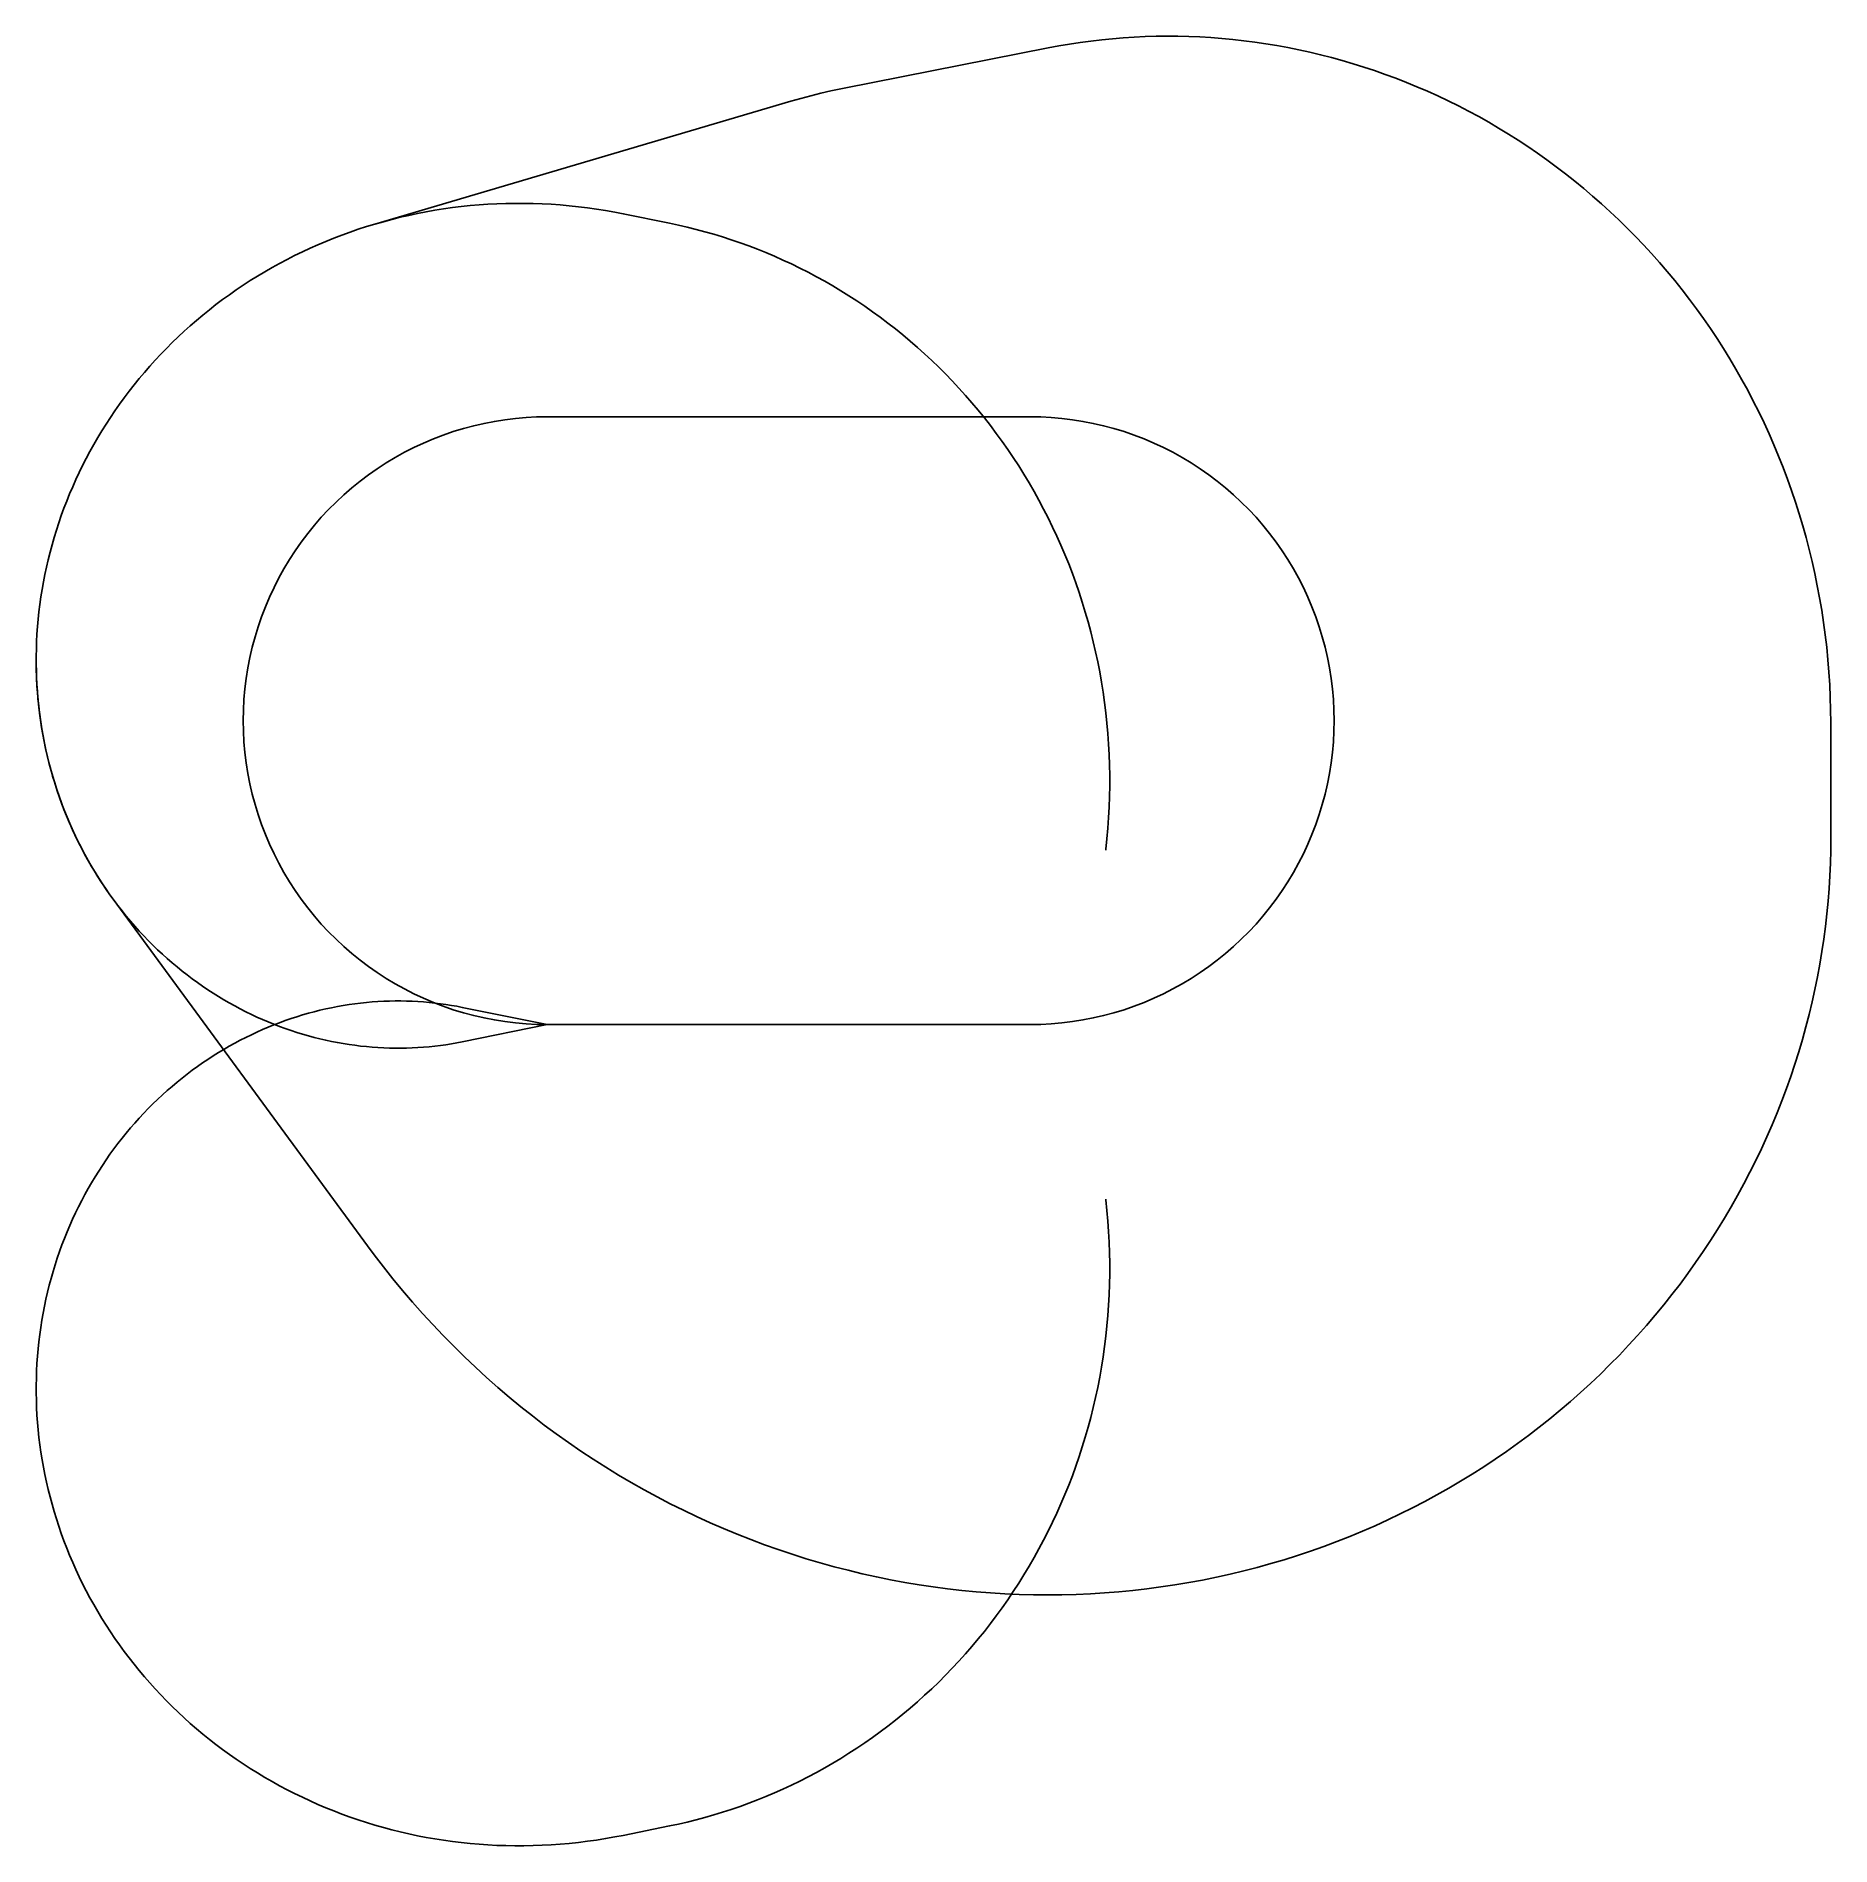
# Model space of a CAD drawing. Header units: metres. Extents: x -10969 to 27551, y -17630 to 21219.
import ezdxf

# ---------------------------------------------------------------- set-up
doc = ezdxf.new("R2010")
doc.units = ezdxf.units.M

msp = doc.modelspace()

# ---------------------------------------------------------------- linework, layer by layer
at = {"layer": 'NorminalTrack', "color": 1}
msp.add_lwpolyline([(0, 0), (0, 0), (-228, 4), (-455, 16), (-682, 36), (-908, 63), (-1133, 99), (-1357, 143), (-1578, 194), (-1798, 253), (-2016, 319), (-2232, 393), (-2444, 475), (-2654, 564), (-2860, 660), (-3063, 764), (-3262, 874), (-3458, 991), (-3649, 1115), (-3835, 1246), (-4017, 1383), (-4194, 1527), (-4366, 1676), (-4533, 1831), (-4694, 1992), (-4849, 2159), (-4998, 2331), (-5142, 2508), (-5279, 2690), (-5409, 2876), (-5533, 3067), (-5651, 3262), (-5761, 3462), (-5864, 3665), (-5961, 3871), (-6050, 4081), (-6131, 4293), (-6205, 4509), (-6272, 4726), (-6331, 4946), (-6382, 5168), (-6426, 5392), (-6461, 5617), (-6489, 5843), (-6509, 6070), (-6521, 6297), (-6525, 6525), (-6521, 6753), (-6509, 6980), (-6489, 7207), (-6461, 7433), (-6426, 7658), (-6382, 7881), (-6331, 8103), (-6272, 8323), (-6205, 8541), (-6131, 8756), (-6050, 8969), (-5961, 9179), (-5864, 9385), (-5761, 9588), (-5651, 9787), (-5533, 9982), (-5409, 10173), (-5279, 10360), (-5142, 10542), (-4998, 10719), (-4849, 10891), (-4694, 11057), (-4533, 11218), (-4366, 11374), (-4194, 11523), (-4017, 11666), (-3835, 11803), (-3649, 11934), (-3458, 12058), (-3262, 12175), (-3063, 12286), (-2860, 12389), (-2654, 12485), (-2444, 12574), (-2232, 12656), (-2016, 12730), (-1798, 12797), (-1578, 12856), (-1357, 12907), (-1133, 12950), (-908, 12986), (-682, 13014), (-455, 13034), (-228, 13046), (0, 13050), (0, 13050), (10364, 13050), (10364, 13050), (10592, 13046), (10819, 13034), (11046, 13014), (11272, 12986), (11497, 12950), (11721, 12907), (11943, 12856), (12163, 12797), (12381, 12730), (12596, 12656), (12809, 12574), (13018, 12485), (13225, 12389), (13428, 12286), (13627, 12175), (13822, 12058), (14013, 11934), (14200, 11803), (14381, 11666), (14558, 11523), (14730, 11374), (14897, 11218), (15058, 11057), (15213, 10891), (15363, 10719), (15506, 10542), (15643, 10360), (15774, 10173), (15898, 9982), (16015, 9787), (16125, 9588), (16229, 9385), (16325, 9179), (16414, 8969), (16496, 8756), (16570, 8541), (16636, 8323), (16695, 8103), (16747, 7881), (16790, 7658), (16826, 7433), (16853, 7207), (16873, 6980), (16885, 6753), (16889, 6525), (16885, 6297), (16873, 6070), (16853, 5843), (16826, 5617), (16790, 5392), (16747, 5168), (16695, 4946), (16636, 4726), (16570, 4509), (16496, 4293), (16414, 4081), (16325, 3871), (16229, 3665), (16125, 3462), (16015, 3262), (15898, 3067), (15774, 2876), (15643, 2690), (15506, 2508), (15363, 2331), (15213, 2159), (15058, 1992), (14897, 1831), (14730, 1676), (14558, 1527), (14381, 1383), (14200, 1246), (14013, 1115), (13822, 991), (13627, 874), (13428, 764), (13225, 660), (13018, 564), (12809, 475), (12596, 393), (12381, 319), (12163, 253), (11943, 194), (11721, 143), (11497, 99), (11272, 63), (11046, 36), (10819, 16), (10592, 4), (10364, 0), (0, 0)], dxfattribs=at)
at = {"layer": 'WindSpiral', "color": 5}
for points in [[(0, 0), (-1825, -370), (-1941, -393), (-2058, -413), (-2176, -432), (-2294, -448), (-2414, -463), (-2533, -475), (-2654, -486), (-2774, -494), (-2896, -501), (-3018, -505), (-3140, -507), (-3263, -507), (-3386, -504), (-3509, -500), (-3633, -493), (-3757, -485), (-3881, -474), (-4006, -461), (-4130, -445), (-4255, -428), (-4380, -408), (-4504, -386), (-4629, -361), (-4754, -335), (-4878, -306), (-5003, -275), (-5127, -242), (-5251, -206), (-5375, -168), (-5498, -128), (-5622, -85), (-5744, -40), (-5867, 7), (-5988, 56), (-6110, 107), (-6231, 161), (-6351, 217), (-6470, 276), (-6589, 336), (-6707, 399), (-6824, 464), (-6941, 532), (-7057, 601), (-7171, 673), (-7285, 747), (-7398, 823), (-7510, 902), (-7621, 982), (-7730, 1065), (-7839, 1150), (-7946, 1237), (-8052, 1326), (-8157, 1417), (-8260, 1511), (-8363, 1606), (-8463, 1703), (-8563, 1803), (-8660, 1904), (-8757, 2008), (-8851, 2113), (-8945, 2220), (-9036, 2330), (-9126, 2441), (-9214, 2554), (-9301, 2668), (-9385, 2785), (-9468, 2903), (-9549, 3024), (-9628, 3145), (-9705, 3269), (-9780, 3394), (-9853, 3521), (-9924, 3650), (-9993, 3780), (-10060, 3911), (-10125, 4044), (-10188, 4179), (-10248, 4315), (-10306, 4452), (-10362, 4591), (-10416, 4731), (-10467, 4872), (-10516, 5015), (-10563, 5159), (-10607, 5304), (-10649, 5450), (-10688, 5597), (-10725, 5745), (-10760, 5895), (-10792, 6045), (-10821, 6196), (-10847, 6348), (-10872, 6501), (-10893, 6654), (-10912, 6809), (-10928, 6964), (-10942, 7120), (-10953, 7276), (-10961, 7433), (-10966, 7590), (-10969, 7748), (-10969, 7906), (-10966, 8065), (-10960, 8224), (-10952, 8383), (-10940, 8543), (-10926, 8703), (-10909, 8862), (-10890, 9022), (-10867, 9182), (-10842, 9342), (-10813, 9502), (-10782, 9661), (-10748, 9821), (-10711, 9980), (-10672, 10139), (-10629, 10297), (-10584, 10456), (-10535, 10613), (-10484, 10771), (-10430, 10927), (-10373, 11084), (-10313, 11239), (-10251, 11394), (-10185, 11548), (-10117, 11701), (-10046, 11853), (-9972, 12005), (-9895, 12155), (-9815, 12305), (-9733, 12453), (-9648, 12601), (-9560, 12747), (-9469, 12892), (-9376, 13035), (-9280, 13178), (-9181, 13319), (-9079, 13458), (-8975, 13596), (-8868, 13733), (-8759, 13867), (-8647, 14001), (-8532, 14132), (-8415, 14262), (-8296, 14390), (-8174, 14517), (-8049, 14641), (-7922, 14764), (-7793, 14884), (-7661, 15003), (-7527, 15119), (-7390, 15233), (-7251, 15346), (-7110, 15456), (-6967, 15563), (-6822, 15669), (-6674, 15772), (-6525, 15873), (-6373, 15971), (-6219, 16067), (-6063, 16161), (-5906, 16252), (-5746, 16340), (-5585, 16426), (-5422, 16509), (-5256, 16589), (-5090, 16667), (-4921, 16742), (-4751, 16814), (-4579, 16883), (-4406, 16949), (-4231, 17013), (-4055, 17073), (-3877, 17131), (-3698, 17186), (-3698, 17186), (5231, 19824), (5443, 19885), (5656, 19942), (5871, 19996), (6087, 20045), (6304, 20091), (6374, 20105), (10755, 20968), (10982, 21011), (11210, 21050), (11440, 21085), (11670, 21115), (11901, 21142), (12132, 21165), (12365, 21184), (12598, 21199), (12832, 21210), (13067, 21217), (13302, 21219), (13537, 21218), (13772, 21212), (14008, 21202), (14244, 21189), (14481, 21171), (14717, 21148), (14953, 21122), (15189, 21092), (15425, 21057), (15661, 21018), (15896, 20975), (16131, 20928), (16366, 20877), (16600, 20821), (16833, 20761), (17066, 20697), (17298, 20629), (17529, 20557), (17759, 20481), (17988, 20400), (18216, 20316), (18443, 20227), (18668, 20134), (18893, 20037), (19116, 19936), (19337, 19831), (19557, 19722), (19776, 19609), (19993, 19492), (20208, 19371), (20421, 19246), (20633, 19118), (20842, 18985), (21049, 18848), (21255, 18708), (21458, 18564), (21659, 18416), (21858, 18264), (22054, 18109), (22248, 17950), (22439, 17787), (22628, 17621), (22814, 17451), (22998, 17278), (23178, 17101), (23356, 16921), (23531, 16738), (23703, 16551), (23872, 16361), (24038, 16168), (24201, 15971), (24360, 15772), (24516, 15569), (24669, 15364), (24819, 15155), (24965, 14944), (25108, 14729), (25247, 14512), (25382, 14292), (25514, 14070), (25642, 13845), (25767, 13617), (25887, 13387), (26004, 13154), (26117, 12919), (26225, 12682), (26330, 12443), (26431, 12201), (26528, 11957), (26620, 11712), (26709, 11464), (26793, 11215), (26873, 10963), (26948, 10710), (27020, 10455), (27087, 10199), (27149, 9941), (27208, 9682), (27261, 9421), (27310, 9159), (27355, 8896), (27395, 8632), (27431, 8366), (27462, 8100), (27488, 7833), (27510, 7565), (27527, 7296), (27540, 7027), (27547, 6757), (27551, 6486), (27551, 6447), (27551, 4008), (27548, 3738), (27541, 3466), (27529, 3195), (27513, 2923), (27491, 2652), (27465, 2380), (27434, 2108), (27398, 1837), (27358, 1566), (27313, 1295), (27263, 1025), (27208, 755), (27148, 486), (27084, 218), (27014, -50), (26940, -317), (26862, -583), (26778, -847), (26690, -1111), (26597, -1374), (26499, -1635), (26397, -1895), (26290, -2153), (26178, -2410), (26062, -2665), (25941, -2918), (25816, -3170), (25686, -3420), (25551, -3668), (25412, -3913), (25268, -4157), (25120, -4398), (24968, -4638), (24811, -4874), (24650, -5109), (24485, -5341), (24315, -5570), (24142, -5796), (23964, -6020), (23781, -6241), (23595, -6459), (23405, -6674), (23211, -6886), (23012, -7095), (22810, -7301), (22604, -7503), (22395, -7702), (22181, -7898), (21964, -8090), (21743, -8278), (21519, -8463), (21291, -8644), (21060, -8822), (20825, -8995), (20588, -9165), (20346, -9331), (20102, -9493), (19854, -9650), (19604, -9804), (19350, -9953), (19094, -10098), (18835, -10239), (18573, -10375), (18308, -10507), (18041, -10635), (17771, -10758), (17498, -10876), (17224, -10990), (16946, -11099), (16667, -11204), (16386, -11303), (16102, -11398), (15817, -11488), (15529, -11573), (15240, -11654), (14949, -11729), (14656, -11799), (14362, -11864), (14066, -11924), (13769, -11980), (13471, -12029), (13171, -12074), (12871, -12114), (12569, -12148), (12266, -12177), (11963, -12201), (11658, -12220), (11353, -12233), (11048, -12241), (10742, -12244), (10435, -12241), (10128, -12233), (9821, -12220), (9514, -12201), (9207, -12177), (8900, -12147), (8593, -12112), (8287, -12072), (7980, -12026), (7675, -11975), (7369, -11918), (7065, -11856), (6761, -11789), (6458, -11716), (6156, -11638), (5855, -11555), (5555, -11466), (5256, -11372), (4959, -11272), (4663, -11167), (4368, -11057), (4075, -10942), (3784, -10821), (3495, -10695), (3207, -10564), (2922, -10428), (2638, -10287), (2357, -10140), (2078, -9989), (1801, -9832), (1527, -9671), (1255, -9504), (986, -9333), (720, -9156), (456, -8975), (195, -8789), (-63, -8598), (-317, -8403), (-569, -8203), (-817, -7998), (-1062, -7789), (-1304, -7575), (-1542, -7357), (-1777, -7134), (-2008, -6907), (-2235, -6676), (-2459, -6440), (-2678, -6201), (-2894, -5957), (-3106, -5709), (-3313, -5457), (-3516, -5202), (-3715, -4942), (-3859, -4749), (-9318, 2692), (-9402, 2809), (-9484, 2927), (-9565, 3048), (-9644, 3170), (-9720, 3294), (-9795, 3420), (-9868, 3547), (-9938, 3676), (-10007, 3806), (-10074, 3938), (-10138, 4071), (-10200, 4206), (-10260, 4342), (-10318, 4480), (-10373, 4619), (-10427, 4759), (-10477, 4901), (-10526, 5044), (-10572, 5188), (-10616, 5333), (-10657, 5479), (-10696, 5627), (-10732, 5775), (-10766, 5925), (-10798, 6075), (-10826, 6226), (-10853, 6379), (-10876, 6532), (-10897, 6685), (-10915, 6840), (-10931, 6995), (-10944, 7151), (-10954, 7307), (-10962, 7464), (-10967, 7622), (-10969, 7780), (-10969, 7822)], [(0, 0), (-1825, -370), (-1941, -393), (-2058, -413), (-2176, -432), (-2294, -448), (-2414, -463), (-2533, -475), (-2654, -486), (-2774, -494), (-2896, -501), (-3018, -505), (-3140, -507), (-3263, -507), (-3386, -504), (-3509, -500), (-3633, -493), (-3757, -485), (-3881, -474), (-4006, -461), (-4130, -445), (-4255, -428), (-4380, -408), (-4504, -386), (-4629, -361), (-4754, -335), (-4878, -306), (-5003, -275), (-5127, -242), (-5251, -206), (-5375, -168), (-5498, -128), (-5622, -85), (-5744, -40), (-5867, 7), (-5988, 56), (-6110, 107), (-6231, 161), (-6351, 217), (-6470, 276), (-6589, 336), (-6707, 399), (-6824, 464), (-6941, 532), (-7057, 601), (-7171, 673), (-7285, 747), (-7398, 823), (-7510, 902), (-7621, 982), (-7730, 1065), (-7839, 1150), (-7946, 1237), (-8052, 1326), (-8157, 1417), (-8260, 1511), (-8363, 1606), (-8463, 1703), (-8563, 1803), (-8660, 1904), (-8757, 2008), (-8851, 2113), (-8945, 2220), (-9036, 2330), (-9126, 2441), (-9214, 2554), (-9301, 2668), (-9385, 2785), (-9468, 2903), (-9549, 3024), (-9628, 3145), (-9705, 3269), (-9780, 3394), (-9853, 3521), (-9924, 3650), (-9993, 3780), (-10060, 3911), (-10125, 4044), (-10188, 4179), (-10248, 4315), (-10306, 4452), (-10362, 4591), (-10416, 4731), (-10467, 4872), (-10516, 5015), (-10563, 5159), (-10607, 5304), (-10649, 5450), (-10688, 5597), (-10725, 5745), (-10760, 5895), (-10792, 6045), (-10821, 6196), (-10847, 6348), (-10872, 6501), (-10893, 6654), (-10912, 6809), (-10928, 6964), (-10942, 7120), (-10953, 7276), (-10961, 7433), (-10966, 7590), (-10969, 7748), (-10969, 7906), (-10966, 8065), (-10960, 8224), (-10952, 8383), (-10940, 8543), (-10926, 8703), (-10909, 8862), (-10890, 9022), (-10867, 9182), (-10842, 9342), (-10813, 9502), (-10782, 9661), (-10748, 9821), (-10711, 9980), (-10672, 10139), (-10629, 10297), (-10584, 10456), (-10535, 10613), (-10484, 10771), (-10430, 10927), (-10373, 11084), (-10313, 11239), (-10251, 11394), (-10185, 11548), (-10117, 11701), (-10046, 11853), (-9972, 12005), (-9895, 12155), (-9815, 12305), (-9733, 12453), (-9648, 12601), (-9560, 12747), (-9469, 12892), (-9376, 13035), (-9280, 13178), (-9181, 13319), (-9079, 13458), (-8975, 13596), (-8868, 13733), (-8759, 13867), (-8647, 14001), (-8532, 14132), (-8415, 14262), (-8296, 14390), (-8174, 14517), (-8049, 14641), (-7922, 14764), (-7793, 14884), (-7661, 15003), (-7527, 15119), (-7390, 15233), (-7251, 15346), (-7110, 15456), (-6967, 15563), (-6822, 15669), (-6674, 15772), (-6525, 15873), (-6373, 15971), (-6219, 16067), (-6063, 16161), (-5906, 16252), (-5746, 16340), (-5585, 16426), (-5422, 16509), (-5256, 16589), (-5090, 16667), (-4921, 16742), (-4751, 16814), (-4579, 16883), (-4406, 16949), (-4231, 17013), (-4055, 17073), (-3877, 17131), (-3698, 17186), (-3518, 17237), (-3337, 17286), (-3154, 17331), (-2970, 17373), (-2785, 17413), (-2599, 17449), (-2412, 17482), (-2224, 17511), (-2035, 17538), (-1845, 17561), (-1655, 17581), (-1464, 17597), (-1272, 17611), (-1080, 17621), (-887, 17627), (-693, 17630), (-499, 17630), (-305, 17627), (-111, 17620), (84, 17610), (279, 17596), (474, 17579), (669, 17558), (864, 17534), (1059, 17506), (1254, 17475), (1449, 17441), (1630, 17406), (2625, 17204), (2816, 17163), (3006, 17120), (3196, 17072), (3386, 17022), (3575, 16968), (3763, 16910), (3951, 16849), (4138, 16785), (4324, 16717), (4510, 16646), (4694, 16572), (4878, 16494), (5060, 16413), (5241, 16329), (5422, 16241), (5601, 16150), (5779, 16055), (5955, 15958), (6130, 15857), (6304, 15753), (6476, 15645), (6646, 15535), (6815, 15421), (6982, 15304), (7148, 15184), (7312, 15061), (7473, 14934), (7633, 14805), (7791, 14673), (7947, 14537), (8101, 14399), (8252, 14258), (8402, 14114), (8549, 13967), (8694, 13817), (8836, 13664), (8976, 13509), (9114, 13351), (9249, 13190), (9382, 13027), (9511, 12861), (9639, 12692), (9763, 12521), (9885, 12348), (10004, 12172), (10120, 11993), (10233, 11813), (10343, 11630), (10450, 11444), (10554, 11257), (10655, 11068), (10753, 10876), (10847, 10682), (10939, 10487), (11027, 10289), (11111, 10090), (11193, 9888), (11271, 9685), (11346, 9481), (11417, 9274), (11484, 9067), (11549, 8857), (11609, 8646), (11666, 8434), (11720, 8220), (11769, 8005), (11816, 7789), (11858, 7572), (11897, 7353), (11932, 7134), (11963, 6913), (11990, 6692), (12013, 6470), (12033, 6247), (12049, 6023), (12061, 5799), (12069, 5574), (12073, 5349), (12073, 5123), (12069, 4897), (12061, 4670), (12050, 4444), (12034, 4217), (12014, 3990), (11991, 3763), (11989, 3747)], [(0, 0), (-1825, 370), (-1941, 393), (-2058, 413), (-2176, 432), (-2294, 448), (-2414, 463), (-2533, 475), (-2654, 486), (-2774, 494), (-2896, 501), (-3018, 505), (-3140, 507), (-3263, 507), (-3386, 504), (-3509, 500), (-3633, 493), (-3757, 485), (-3881, 474), (-4006, 461), (-4130, 445), (-4255, 428), (-4380, 408), (-4504, 386), (-4629, 361), (-4754, 335), (-4878, 306), (-5003, 275), (-5127, 242), (-5251, 206), (-5375, 168), (-5498, 128), (-5622, 85), (-5744, 40), (-5867, -7), (-5988, -56), (-6110, -107), (-6231, -161), (-6351, -217), (-6470, -276), (-6589, -336), (-6707, -399), (-6824, -464), (-6941, -532), (-7057, -601), (-7171, -673), (-7285, -747), (-7398, -823), (-7510, -902), (-7621, -982), (-7730, -1065), (-7839, -1150), (-7946, -1237), (-8052, -1326), (-8157, -1417), (-8260, -1511), (-8363, -1606), (-8463, -1703), (-8563, -1803), (-8660, -1904), (-8757, -2008), (-8851, -2113), (-8945, -2220), (-9036, -2330), (-9126, -2441), (-9214, -2554), (-9301, -2668), (-9385, -2785), (-9468, -2903), (-9549, -3024), (-9628, -3145), (-9705, -3269), (-9780, -3394), (-9853, -3521), (-9924, -3650), (-9993, -3780), (-10060, -3911), (-10125, -4044), (-10188, -4179), (-10248, -4315), (-10306, -4452), (-10362, -4591), (-10416, -4731), (-10467, -4872), (-10516, -5015), (-10563, -5159), (-10607, -5304), (-10649, -5450), (-10688, -5597), (-10725, -5745), (-10760, -5895), (-10792, -6045), (-10821, -6196), (-10847, -6348), (-10872, -6501), (-10893, -6654), (-10912, -6809), (-10928, -6964), (-10942, -7120), (-10953, -7276), (-10961, -7433), (-10966, -7590), (-10969, -7748), (-10969, -7906), (-10966, -8065), (-10960, -8224), (-10952, -8383), (-10940, -8543), (-10926, -8703), (-10909, -8862), (-10890, -9022), (-10867, -9182), (-10842, -9342), (-10813, -9502), (-10782, -9661), (-10748, -9821), (-10711, -9980), (-10672, -10139), (-10629, -10297), (-10584, -10456), (-10535, -10613), (-10484, -10771), (-10430, -10927), (-10373, -11084), (-10313, -11239), (-10251, -11394), (-10185, -11548), (-10117, -11701), (-10046, -11853), (-9972, -12005), (-9895, -12155), (-9815, -12305), (-9733, -12453), (-9648, -12601), (-9560, -12747), (-9469, -12892), (-9376, -13035), (-9280, -13178), (-9181, -13319), (-9079, -13458), (-8975, -13596), (-8868, -13733), (-8759, -13867), (-8647, -14001), (-8532, -14132), (-8415, -14262), (-8296, -14390), (-8174, -14517), (-8049, -14641), (-7922, -14764), (-7793, -14884), (-7661, -15003), (-7527, -15119), (-7390, -15233), (-7251, -15346), (-7110, -15456), (-6967, -15563), (-6822, -15669), (-6674, -15772), (-6525, -15873), (-6373, -15971), (-6219, -16067), (-6063, -16161), (-5906, -16252), (-5746, -16340), (-5585, -16426), (-5422, -16509), (-5256, -16589), (-5090, -16667), (-4921, -16742), (-4751, -16814), (-4579, -16883), (-4406, -16949), (-4231, -17013), (-4055, -17073), (-3877, -17131), (-3698, -17186), (-3518, -17237), (-3337, -17286), (-3154, -17331), (-2970, -17373), (-2785, -17413), (-2599, -17449), (-2412, -17482), (-2224, -17511), (-2035, -17538), (-1845, -17561), (-1655, -17581), (-1464, -17597), (-1272, -17611), (-1080, -17621), (-887, -17627), (-693, -17630), (-499, -17630), (-305, -17627), (-111, -17620), (84, -17610), (279, -17596), (474, -17579), (669, -17558), (864, -17534), (1059, -17506), (1254, -17475), (1449, -17441), (1630, -17406), (2625, -17204), (2816, -17163), (3006, -17120), (3196, -17072), (3386, -17022), (3575, -16968), (3763, -16910), (3951, -16849), (4138, -16785), (4324, -16717), (4510, -16646), (4694, -16572), (4878, -16494), (5060, -16413), (5241, -16329), (5422, -16241), (5601, -16150), (5779, -16055), (5955, -15958), (6130, -15857), (6304, -15753), (6476, -15645), (6646, -15535), (6815, -15421), (6982, -15304), (7148, -15184), (7312, -15061), (7473, -14934), (7633, -14805), (7791, -14673), (7947, -14537), (8101, -14399), (8252, -14258), (8402, -14114), (8549, -13967), (8694, -13817), (8836, -13664), (8976, -13509), (9114, -13351), (9249, -13190), (9382, -13027), (9511, -12861), (9639, -12692), (9763, -12521), (9885, -12348), (10004, -12172), (10120, -11993), (10233, -11813), (10343, -11630), (10450, -11444), (10554, -11257), (10655, -11068), (10753, -10876), (10847, -10682), (10939, -10487), (11027, -10289), (11111, -10090), (11193, -9888), (11271, -9685), (11346, -9481), (11417, -9274), (11484, -9067), (11549, -8857), (11609, -8646), (11666, -8434), (11720, -8220), (11769, -8005), (11816, -7789), (11858, -7572), (11897, -7353), (11932, -7134), (11963, -6913), (11990, -6692), (12013, -6470), (12033, -6247), (12049, -6023), (12061, -5799), (12069, -5574), (12073, -5349), (12073, -5123), (12069, -4897), (12061, -4670), (12050, -4444), (12034, -4217), (12014, -3990), (11991, -3763), (11989, -3747)]]:
    msp.add_lwpolyline(points, dxfattribs=at)

doc.saveas('drawing.dxf')
